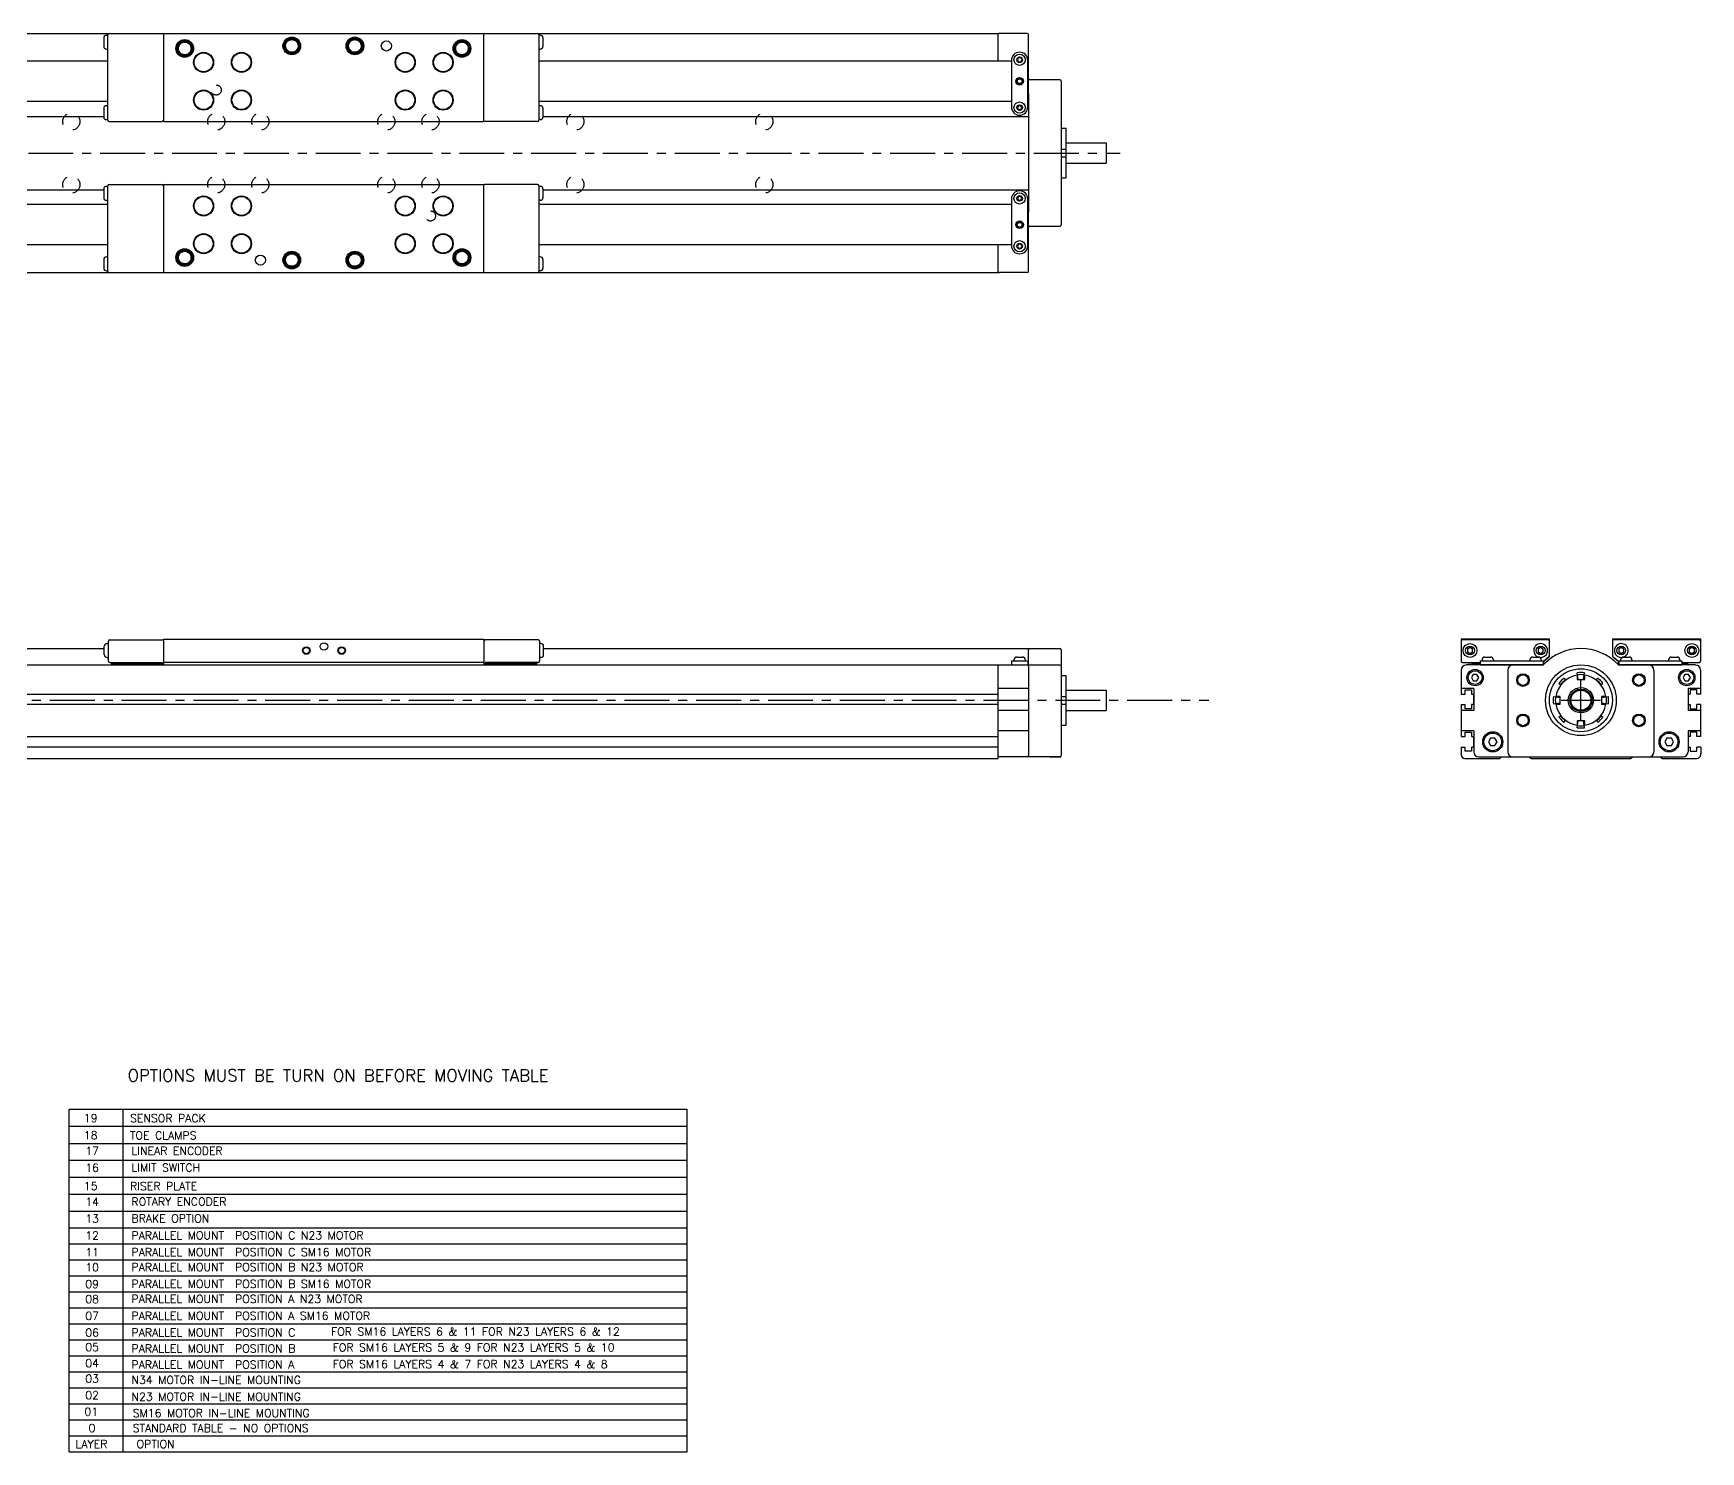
# Model space of a CAD drawing. Extents: x -2.5 to 43.4, y 2.1 to 24.3.
# Drawn here: x 17.36 to 43.4, y 2.09 to 24.26 of the extents above; entities that cross this region are included whole.
import ezdxf
from ezdxf.enums import TextEntityAlignment as Align

# ---------------------------------------------------------------- set-up
doc = ezdxf.new("R2010")
doc.units = 0
doc.header["$LTSCALE"] = 1.87
doc.header["$MEASUREMENT"] = 0
doc.linetypes.add('CENTER', pattern=[0.6, 0.375, -0.075, 0.075, -0.075])
doc.linetypes.add('HIDDEN', pattern=[0.2, 0.1, -0.1])
doc.layers.get('0').update_dxf_attribs({"linetype": 'CONTINUOUS'})
doc.styles.add('ROMANS', font='ROMANS')

msp = doc.modelspace()

# ---------------------------------------------------------------- linework, layer by layer
for p, q in [((11.344, 24.258), (32.427, 24.258)), ((18.496, 24.229), (18.519, 24.229)), ((18.519, 22.9), (18.519, 24.238)), ((19.386, 24.258), (19.386, 22.88)), ((24.386, 24.258), (24.386, 22.88)), ((25.252, 24.238), (25.252, 22.9)), ((25.275, 24.229), (25.252, 24.229)), ((32.427, 23.825), (32.427, 24.258)), ((32.88, 24.258), (32.447, 24.258)), ((32.899, 23.316), (32.899, 24.238)), ((18.454, 24.189), (18.454, 24.051)), ((18.496, 24.012), (18.519, 24.012)), ((19.602, 24.022), (19.622, 24.022)), ((21.275, 24.061), (21.295, 24.061)), ((22.26, 24.061), (22.279, 24.061)), ((23.933, 24.022), (23.952, 24.022)), ((25.275, 24.012), (25.252, 24.012)), ((25.317, 24.051), (25.317, 24.189)), ((32.762, 23.963), (32.761, 23.963)), ((18.519, 23.825), (11.137, 23.825)), ((32.634, 23.825), (25.252, 23.825)), ((32.634, 23.835), (32.634, 23.107)), ((32.745, 23.874), (32.727, 23.845)), ((32.727, 23.845), (32.745, 23.815)), ((32.779, 23.874), (32.745, 23.874)), ((32.745, 23.815), (32.779, 23.815)), ((32.796, 23.845), (32.779, 23.874)), ((32.779, 23.815), (32.796, 23.845)), ((32.89, 23.107), (32.89, 23.835)), ((32.89, 23.71), (32.899, 23.705)), ((33.391, 23.53), (32.919, 23.53)), ((33.411, 23.51), (33.411, 21.266)), ((18.519, 23.195), (11.137, 23.195)), ((32.634, 23.195), (25.252, 23.195)), ((32.899, 23.316), (32.89, 23.311)), ((32.899, 23.195), (32.89, 23.195)), ((32.899, 23.313), (32.899, 21.463)), ((10.872, 22.961), (18.454, 22.961)), ((18.454, 23.087), (18.454, 22.949)), ((18.496, 23.126), (18.519, 23.126)), ((25.275, 23.126), (25.252, 23.126)), ((25.317, 22.949), (25.317, 23.087)), ((25.317, 22.961), (32.899, 22.961)), ((32.745, 23.126), (32.727, 23.097)), ((32.727, 23.097), (32.745, 23.067)), ((32.779, 23.126), (32.745, 23.126)), ((32.745, 23.067), (32.779, 23.067)), ((32.761, 22.979), (32.762, 22.979)), ((32.796, 23.097), (32.779, 23.126)), ((32.779, 23.067), (32.796, 23.097)), ((18.496, 22.91), (18.519, 22.91)), ((18.539, 22.88), (19.366, 22.88)), ((19.386, 22.88), (24.386, 22.88)), ((25.232, 22.88), (24.405, 22.88)), ((25.275, 22.91), (25.252, 22.91)), ((33.411, 22.777), (33.49, 22.777)), ((33.49, 21.999), (33.49, 22.777)), ((33.411, 22.447), (33.49, 22.447)), ((33.49, 22.546), (34.116, 22.546)), ((34.116, 22.546), (34.116, 22.231)), ((33.411, 22.329), (33.49, 22.329)), ((33.49, 22.231), (34.116, 22.231)), ((18.539, 21.896), (19.366, 21.896)), ((19.386, 21.896), (19.386, 20.518)), ((19.386, 21.896), (24.386, 21.896)), ((24.386, 21.896), (24.386, 20.518)), ((25.232, 21.896), (24.405, 21.896)), ((33.411, 21.999), (33.49, 21.999)), ((10.872, 21.815), (18.454, 21.815)), ((18.454, 21.827), (18.454, 21.689)), ((18.496, 21.866), (18.519, 21.866)), ((18.496, 21.65), (18.519, 21.65)), ((18.519, 20.538), (18.519, 21.876)), ((25.252, 21.876), (25.252, 20.538)), ((25.275, 21.866), (25.252, 21.866)), ((25.275, 21.65), (25.252, 21.65)), ((25.317, 21.689), (25.317, 21.827)), ((25.317, 21.815), (32.899, 21.815)), ((32.634, 21.67), (32.634, 20.941)), ((32.745, 21.709), (32.727, 21.679)), ((32.727, 21.679), (32.745, 21.65)), ((32.779, 21.709), (32.745, 21.709)), ((32.745, 21.65), (32.779, 21.65)), ((32.762, 21.798), (32.761, 21.798)), ((32.796, 21.679), (32.779, 21.709)), ((32.779, 21.65), (32.796, 21.679)), ((32.89, 20.941), (32.89, 21.67)), ((18.519, 21.581), (11.137, 21.581)), ((32.634, 21.581), (25.252, 21.581)), ((32.899, 21.581), (32.89, 21.581)), ((32.89, 21.466), (32.899, 21.461)), ((32.899, 20.538), (32.899, 21.461)), ((32.919, 21.246), (33.391, 21.246)), ((18.519, 20.951), (11.137, 20.951)), ((32.634, 20.951), (25.252, 20.951)), ((32.427, 20.518), (32.427, 20.951)), ((32.745, 20.961), (32.727, 20.931)), ((32.727, 20.931), (32.745, 20.902)), ((32.779, 20.961), (32.745, 20.961)), ((32.745, 20.902), (32.779, 20.902)), ((32.796, 20.931), (32.779, 20.961)), ((32.779, 20.902), (32.796, 20.931)), ((32.899, 21.071), (32.89, 21.066)), ((18.454, 20.725), (18.454, 20.587)), ((18.496, 20.764), (18.519, 20.764)), ((19.602, 20.754), (19.622, 20.754)), ((21.275, 20.715), (21.295, 20.715)), ((22.26, 20.715), (22.279, 20.715)), ((23.933, 20.754), (23.952, 20.754)), ((25.275, 20.764), (25.252, 20.764)), ((25.317, 20.587), (25.317, 20.725)), ((32.761, 20.813), (32.762, 20.813)), ((11.344, 20.518), (32.427, 20.518)), ((18.496, 20.548), (18.519, 20.548)), ((25.275, 20.548), (25.252, 20.548)), ((32.88, 20.518), (32.447, 20.518)), ((10.813, 14.643), (18.464, 14.643)), ((18.464, 14.544), (18.464, 14.682)), ((18.506, 14.722), (18.529, 14.722)), ((18.529, 14.446), (18.529, 14.761)), ((18.549, 14.781), (19.376, 14.781)), ((19.395, 14.387), (19.395, 14.791)), ((19.395, 14.791), (24.395, 14.791)), ((24.395, 14.791), (24.395, 14.387)), ((25.242, 14.781), (24.415, 14.781)), ((25.262, 14.761), (25.262, 14.446)), ((25.285, 14.722), (25.262, 14.722)), ((25.326, 14.544), (25.326, 14.682)), ((25.326, 14.643), (32.899, 14.643)), ((32.899, 14.387), (32.899, 14.643)), ((32.919, 14.643), (33.391, 14.643)), ((33.411, 14.623), (33.411, 12.97)), ((39.66, 14.791), (39.66, 14.446)), ((41.038, 14.791), (39.66, 14.791)), ((41.019, 14.781), (39.68, 14.781)), ((39.798, 14.659), (39.759, 14.636)), ((39.759, 14.636), (39.759, 14.591)), ((39.759, 14.591), (39.798, 14.568)), ((39.838, 14.636), (39.798, 14.659)), ((39.798, 14.568), (39.838, 14.591)), ((39.838, 14.591), (39.838, 14.636)), ((40.901, 14.659), (40.861, 14.636)), ((40.861, 14.636), (40.861, 14.591)), ((40.861, 14.591), (40.901, 14.568)), ((40.94, 14.636), (40.901, 14.659)), ((40.901, 14.568), (40.94, 14.591)), ((40.94, 14.591), (40.94, 14.636)), ((41.038, 14.534), (41.038, 14.791)), ((42.023, 14.791), (42.023, 14.534)), ((43.401, 14.791), (42.023, 14.791)), ((43.381, 14.781), (42.042, 14.781)), ((42.16, 14.659), (42.121, 14.636)), ((42.121, 14.636), (42.121, 14.591)), ((42.121, 14.591), (42.16, 14.568)), ((42.2, 14.636), (42.16, 14.659)), ((42.16, 14.568), (42.2, 14.591)), ((42.2, 14.591), (42.2, 14.636)), ((43.263, 14.659), (43.223, 14.636)), ((43.223, 14.636), (43.223, 14.591)), ((43.223, 14.591), (43.263, 14.568)), ((43.302, 14.636), (43.263, 14.659)), ((43.263, 14.568), (43.302, 14.591)), ((43.302, 14.591), (43.302, 14.636)), ((43.401, 14.446), (43.401, 14.791)), ((10.813, 14.387), (33.391, 14.387)), ((10.872, 14.392), (18.897, 14.392)), ((18.506, 14.505), (18.529, 14.505)), ((18.549, 14.426), (19.376, 14.426)), ((18.573, 14.426), (18.573, 14.412)), ((18.573, 14.412), (19.383, 14.412)), ((19.007, 14.412), (19.004, 14.411)), ((19.022, 14.412), (19.006, 14.406)), ((24.395, 14.426), (19.395, 14.426)), ((24.408, 14.412), (25.218, 14.412)), ((25.242, 14.426), (24.415, 14.426)), ((24.778, 14.406), (24.762, 14.412)), ((24.78, 14.411), (24.777, 14.412)), ((24.887, 14.392), (32.899, 14.392)), ((25.218, 14.426), (25.218, 14.412)), ((25.285, 14.505), (25.262, 14.505)), ((32.427, 12.928), (32.427, 14.387)), ((32.634, 14.451), (32.89, 14.451)), ((32.634, 14.451), (32.634, 14.392)), ((32.663, 14.387), (32.663, 14.392)), ((32.673, 14.467), (32.673, 14.451)), ((32.712, 14.392), (32.712, 14.387)), ((32.716, 14.51), (32.807, 14.51)), ((32.811, 14.392), (32.811, 14.387)), ((32.85, 14.467), (32.85, 14.451)), ((32.89, 14.451), (32.89, 14.392)), ((32.899, 14.367), (32.899, 12.97)), ((39.68, 14.426), (39.956, 14.426)), ((40.924, 14.387), (39.739, 14.387)), ((39.764, 14.423), (39.774, 14.422)), ((39.857, 14.419), (39.857, 14.417)), ((39.872, 14.412), (39.872, 14.418)), ((39.872, 14.412), (39.956, 14.412)), ((39.875, 14.426), (39.875, 14.412)), ((39.956, 14.451), (39.956, 14.392)), ((39.956, 14.451), (40.94, 14.451)), ((39.956, 14.392), (40.938, 14.392)), ((39.985, 14.467), (39.985, 14.451)), ((40.025, 14.392), (40.025, 14.387)), ((40.029, 14.51), (40.119, 14.51)), ((40.123, 14.392), (40.123, 14.387)), ((40.162, 14.467), (40.162, 14.451)), ((40.214, 14.387), (40.214, 14.392)), ((40.603, 14.387), (40.603, 14.392)), ((40.723, 14.387), (40.723, 14.392)), ((40.733, 14.467), (40.733, 14.451)), ((40.773, 14.392), (40.773, 14.387)), ((40.777, 14.51), (40.867, 14.51)), ((40.871, 14.392), (40.871, 14.387)), ((40.91, 14.467), (40.91, 14.451)), ((40.94, 14.442), (41.031, 14.519)), ((40.94, 14.451), (40.94, 14.393)), ((40.945, 14.412), (40.94, 14.412)), ((41.024, 14.503), (40.945, 14.437)), ((40.945, 14.446), (40.945, 14.412)), ((42.03, 14.519), (42.121, 14.442)), ((42.117, 14.436), (42.037, 14.503)), ((42.116, 14.412), (42.116, 14.436)), ((42.116, 14.412), (42.121, 14.412)), ((42.119, 14.444), (42.119, 14.412)), ((42.121, 14.451), (42.121, 14.393)), ((42.121, 14.451), (43.105, 14.451)), ((42.123, 14.392), (43.105, 14.392)), ((43.322, 14.387), (42.137, 14.387)), ((42.151, 14.467), (42.151, 14.451)), ((42.19, 14.392), (42.19, 14.387)), ((42.194, 14.51), (42.284, 14.51)), ((42.288, 14.392), (42.288, 14.387)), ((42.328, 14.467), (42.328, 14.451)), ((42.338, 14.387), (42.338, 14.392)), ((42.458, 14.387), (42.458, 14.392)), ((42.847, 14.387), (42.847, 14.392)), ((42.899, 14.467), (42.899, 14.451)), ((42.938, 14.392), (42.938, 14.387)), ((42.942, 14.51), (43.032, 14.51)), ((43.036, 14.392), (43.036, 14.387)), ((43.076, 14.467), (43.076, 14.451)), ((43.105, 14.451), (43.105, 14.392)), ((43.105, 14.426), (43.381, 14.426)), ((43.105, 14.412), (43.189, 14.412)), ((43.189, 14.426), (43.189, 14.412)), ((43.189, 14.417), (43.204, 14.417)), ((43.204, 14.426), (43.204, 14.417)), ((33.411, 14.225), (33.49, 14.225)), ((33.49, 13.447), (33.49, 14.225)), ((39.66, 14.308), (39.66, 13.933)), ((39.849, 14.239), (39.82, 14.19)), ((39.82, 14.19), (39.849, 14.141)), ((39.905, 14.239), (39.849, 14.239)), ((39.849, 14.141), (39.905, 14.141)), ((39.934, 14.19), (39.905, 14.239)), ((39.905, 14.141), (39.934, 14.19)), ((40.389, 14.308), (40.389, 13.029)), ((41.187, 14.099), (41.218, 14.075)), ((41.267, 14.179), (41.291, 14.148)), ((41.471, 14.225), (41.471, 14.159)), ((41.471, 14.159), (41.59, 14.159)), ((41.488, 14.159), (41.474, 14.265)), ((41.573, 14.159), (41.587, 14.265)), ((41.59, 14.159), (41.59, 14.225)), ((41.77, 14.148), (41.794, 14.179)), ((41.843, 14.075), (41.874, 14.099)), ((42.672, 13.029), (42.672, 14.308)), ((43.156, 14.239), (43.127, 14.19)), ((43.127, 14.19), (43.156, 14.141)), ((43.212, 14.239), (43.156, 14.239)), ((43.156, 14.141), (43.212, 14.141)), ((43.241, 14.19), (43.212, 14.239)), ((43.212, 14.141), (43.241, 14.19)), ((43.401, 13.933), (43.401, 14.308)), ((11.344, 13.932), (32.427, 13.932)), ((32.899, 14.021), (32.427, 14.021)), ((33.411, 13.895), (33.49, 13.895)), ((33.49, 13.993), (34.116, 13.993)), ((34.116, 13.993), (34.116, 13.678)), ((39.857, 14.021), (39.66, 14.021)), ((39.857, 14.021), (39.857, 13.678)), ((41.101, 13.892), (41.208, 13.878)), ((41.208, 13.895), (41.141, 13.895)), ((41.208, 13.777), (41.208, 13.895)), ((41.47, 14.023), (41.47, 14.003)), ((41.47, 14.003), (41.59, 14.003)), ((41.59, 14.023), (41.59, 14.003)), ((41.92, 13.895), (41.853, 13.895)), ((41.853, 13.895), (41.853, 13.777)), ((41.853, 13.878), (41.96, 13.892)), ((43.204, 14.021), (43.204, 13.678)), ((43.401, 14.021), (43.204, 14.021)), ((32.427, 13.767), (11.344, 13.767)), ((32.899, 13.678), (32.427, 13.678)), ((33.411, 13.777), (33.49, 13.777)), ((33.49, 13.678), (34.116, 13.678)), ((39.66, 13.768), (39.66, 13.27)), ((39.857, 13.678), (39.66, 13.678)), ((41.101, 13.779), (41.208, 13.793)), ((41.141, 13.777), (41.208, 13.777)), ((41.187, 13.572), (41.218, 13.596)), ((41.843, 13.596), (41.874, 13.572)), ((41.853, 13.793), (41.96, 13.779)), ((41.853, 13.777), (41.92, 13.777)), ((43.401, 13.678), (43.204, 13.678)), ((43.401, 13.27), (43.401, 13.768)), ((32.899, 13.359), (32.427, 13.359)), ((33.411, 13.447), (33.49, 13.447)), ((39.857, 13.359), (39.66, 13.359)), ((39.857, 13.359), (39.857, 13.029)), ((41.267, 13.492), (41.291, 13.524)), ((41.59, 13.513), (41.471, 13.513)), ((41.471, 13.513), (41.471, 13.447)), ((41.474, 13.406), (41.488, 13.513)), ((41.587, 13.406), (41.573, 13.513)), ((41.59, 13.447), (41.59, 13.513)), ((41.77, 13.524), (41.794, 13.492)), ((43.204, 13.359), (43.204, 13.029)), ((43.401, 13.359), (43.204, 13.359)), ((11.344, 13.271), (32.427, 13.271)), ((32.427, 13.105), (11.344, 13.105)), ((39.66, 13.105), (39.66, 13.002)), ((40.118, 13.245), (40.084, 13.186)), ((40.084, 13.186), (40.118, 13.127)), ((40.187, 13.245), (40.118, 13.245)), ((40.118, 13.127), (40.187, 13.127)), ((40.221, 13.186), (40.187, 13.245)), ((40.187, 13.127), (40.221, 13.186)), ((42.874, 13.245), (42.84, 13.186)), ((42.84, 13.186), (42.874, 13.127)), ((42.943, 13.245), (42.874, 13.245)), ((42.874, 13.127), (42.943, 13.127)), ((42.977, 13.186), (42.943, 13.245)), ((42.943, 13.127), (42.977, 13.186)), ((43.401, 13.105), (43.401, 13.002)), ((11.344, 12.928), (32.427, 12.928)), ((33.391, 12.95), (32.447, 12.95)), ((33.234, 12.95), (33.411, 12.95)), ((39.66, 12.987), (39.66, 13.002)), ((39.719, 12.928), (40.262, 12.928)), ((39.936, 12.95), (43.125, 12.95)), ((40.292, 12.95), (40.276, 12.934)), ((40.737, 12.934), (40.721, 12.95)), ((40.751, 12.928), (42.31, 12.928)), ((42.34, 12.95), (42.324, 12.934)), ((42.785, 12.934), (42.769, 12.95)), ((42.798, 12.928), (43.342, 12.928)), ((43.401, 12.987), (43.401, 13.002)), ((17.917, 2.093), (17.917, 7.446)), ((17.917, 7.446), (27.57, 7.446)), ((18.758, 2.093), (18.758, 7.446)), ((27.57, 2.093), (27.57, 7.446)), ((17.917, 7.178), (27.57, 7.178)), ((17.917, 6.91), (27.57, 6.91)), ((17.917, 6.647), (27.57, 6.647)), ((17.917, 6.384), (27.57, 6.384)), ((17.917, 6.116), (27.57, 6.116)), ((17.917, 5.853), (27.57, 5.853)), ((17.917, 5.589), (27.57, 5.589)), ((17.917, 5.339), (27.57, 5.339)), ((17.917, 5.089), (27.57, 5.089)), ((17.917, 4.843), (27.57, 4.843)), ((17.917, 4.593), (27.57, 4.593)), ((17.917, 4.343), (27.57, 4.343)), ((17.917, 4.093), (27.57, 4.093)), ((17.917, 3.843), (27.57, 3.843)), ((17.917, 3.593), (27.57, 3.593)), ((17.917, 3.343), (27.57, 3.343)), ((17.917, 3.093), (27.57, 3.093)), ((17.917, 2.843), (27.57, 2.843)), ((17.917, 2.593), (27.57, 2.593)), ((17.917, 2.343), (27.57, 2.343)), ((17.917, 2.093), (27.57, 2.093))]:
    msp.add_line(p, q)
at = {"color": 2, "linetype": 'CENTER'}
for p, q in [((10.546, 22.388), (34.332, 22.388)), ((41.53, 13.53), (41.53, 14.142)), ((9.759, 13.836), (35.72, 13.836)), ((41.224, 13.836), (41.836, 13.836))]:
    msp.add_line(p, q, dxfattribs=at)
at = {"color": 7, "linetype": 'CONTINUOUS'}
for p, q in [((39.66, 13.933), (39.72, 13.933)), ((39.72, 13.998), (39.822, 13.998)), ((39.72, 13.933), (39.72, 13.998)), ((39.822, 13.998), (39.822, 13.933)), ((39.822, 13.933), (39.853, 13.933)), ((39.853, 13.933), (39.853, 13.768)), ((43.239, 13.933), (43.208, 13.933)), ((43.208, 13.933), (43.208, 13.768)), ((43.239, 13.998), (43.239, 13.933)), ((43.341, 13.998), (43.239, 13.998)), ((43.341, 13.933), (43.341, 13.998)), ((43.401, 13.933), (43.341, 13.933)), ((39.66, 13.768), (39.72, 13.768)), ((39.72, 13.703), (39.72, 13.768)), ((39.822, 13.703), (39.72, 13.703)), ((39.822, 13.768), (39.822, 13.703)), ((39.853, 13.768), (39.822, 13.768)), ((43.208, 13.768), (43.239, 13.768)), ((43.239, 13.768), (43.239, 13.703)), ((43.239, 13.703), (43.341, 13.703)), ((43.401, 13.768), (43.341, 13.768)), ((43.341, 13.703), (43.341, 13.768)), ((39.72, 13.335), (39.822, 13.335)), ((39.72, 13.27), (39.72, 13.335)), ((39.822, 13.335), (39.822, 13.27)), ((43.239, 13.335), (43.239, 13.27)), ((43.341, 13.335), (43.239, 13.335)), ((43.341, 13.27), (43.341, 13.335)), ((39.66, 13.27), (39.72, 13.27)), ((39.66, 13.105), (39.72, 13.105)), ((39.72, 13.04), (39.72, 13.105)), ((39.822, 13.04), (39.72, 13.04)), ((39.822, 13.27), (39.853, 13.27)), ((39.853, 13.105), (39.822, 13.105)), ((39.822, 13.105), (39.822, 13.04)), ((39.853, 13.27), (39.853, 13.105)), ((43.208, 13.27), (43.208, 13.105)), ((43.239, 13.27), (43.208, 13.27)), ((43.208, 13.105), (43.239, 13.105)), ((43.239, 13.105), (43.239, 13.04)), ((43.239, 13.04), (43.341, 13.04)), ((43.401, 13.27), (43.341, 13.27)), ((43.401, 13.105), (43.341, 13.105)), ((43.341, 13.04), (43.341, 13.105))]:
    msp.add_line(p, q, dxfattribs=at)
for points in [[(19.602, 24.022), (19.603, 24.039), (19.607, 24.055), (19.613, 24.071), (19.621, 24.086), (19.631, 24.1), (19.643, 24.112), (19.657, 24.122), (19.672, 24.13), (19.688, 24.136), (19.705, 24.139), (19.722, 24.14), (19.739, 24.139), (19.755, 24.135), (19.771, 24.129), (19.786, 24.12), (19.799, 24.11), (19.811, 24.098), (19.821, 24.084), (19.829, 24.069), (19.834, 24.053), (19.837, 24.036), (19.838, 24.019)], [(19.838, 24.019), (19.837, 24.002), (19.833, 23.986), (19.826, 23.97), (19.818, 23.955), (19.807, 23.942), (19.795, 23.93), (19.781, 23.921), (19.766, 23.913), (19.75, 23.908), (19.733, 23.905), (19.716, 23.904), (19.699, 23.906), (19.683, 23.91), (19.667, 23.917), (19.652, 23.925), (19.639, 23.936), (19.628, 23.948), (19.618, 23.963), (19.611, 23.978), (19.605, 23.994), (19.603, 24.011), (19.602, 24.022)], [(19.612, 24.022), (19.613, 24.038), (19.617, 24.053), (19.622, 24.068), (19.63, 24.082), (19.64, 24.095), (19.651, 24.106), (19.665, 24.115), (19.679, 24.122), (19.694, 24.127), (19.71, 24.13), (19.725, 24.13), (19.741, 24.128), (19.757, 24.124), (19.771, 24.117), (19.785, 24.109), (19.797, 24.099), (19.807, 24.086), (19.816, 24.073), (19.822, 24.058), (19.826, 24.043), (19.828, 24.027), (19.828, 24.011)], [(19.828, 24.011), (19.825, 23.996), (19.82, 23.981), (19.813, 23.966), (19.804, 23.953), (19.793, 23.942), (19.78, 23.932), (19.766, 23.924), (19.752, 23.918), (19.736, 23.915), (19.72, 23.914), (19.704, 23.915), (19.689, 23.918), (19.674, 23.924), (19.66, 23.932), (19.647, 23.942), (19.636, 23.953), (19.627, 23.966), (19.62, 23.981), (19.615, 23.996), (19.612, 24.011), (19.612, 24.022)], [(19.622, 24.022), (19.623, 24.037), (19.626, 24.051), (19.632, 24.065), (19.639, 24.078), (19.648, 24.089), (19.659, 24.099), (19.672, 24.108), (19.685, 24.114), (19.699, 24.118), (19.714, 24.12), (19.729, 24.12), (19.743, 24.118), (19.758, 24.113), (19.771, 24.106), (19.783, 24.098), (19.794, 24.088), (19.803, 24.076), (19.81, 24.063), (19.815, 24.049), (19.818, 24.034), (19.819, 24.019)], [(19.819, 24.019), (19.817, 24.005), (19.813, 23.99), (19.808, 23.977), (19.8, 23.964), (19.79, 23.953), (19.779, 23.943), (19.767, 23.935), (19.753, 23.929), (19.739, 23.925), (19.724, 23.924), (19.709, 23.924), (19.694, 23.927), (19.681, 23.932), (19.667, 23.939), (19.656, 23.948), (19.645, 23.958), (19.636, 23.97), (19.63, 23.983), (19.625, 23.997), (19.622, 24.012), (19.622, 24.022)], [(21.275, 24.061), (21.277, 24.078), (21.28, 24.095), (21.286, 24.111), (21.294, 24.126), (21.305, 24.139), (21.317, 24.151), (21.33, 24.161), (21.345, 24.169), (21.361, 24.175), (21.378, 24.178), (21.395, 24.179), (21.412, 24.178), (21.428, 24.174), (21.444, 24.168), (21.459, 24.16), (21.472, 24.149), (21.484, 24.137), (21.494, 24.123), (21.502, 24.108), (21.507, 24.092), (21.511, 24.075), (21.511, 24.059)], [(21.511, 24.059), (21.51, 24.042), (21.506, 24.025), (21.499, 24.009), (21.491, 23.995), (21.48, 23.981), (21.468, 23.97), (21.454, 23.96), (21.439, 23.952), (21.423, 23.947), (21.406, 23.944), (21.389, 23.943), (21.372, 23.945), (21.356, 23.949), (21.34, 23.956), (21.326, 23.965), (21.312, 23.975), (21.301, 23.988), (21.291, 24.002), (21.284, 24.017), (21.279, 24.033), (21.276, 24.05), (21.276, 24.061)], [(21.285, 24.061), (21.286, 24.077), (21.29, 24.093), (21.296, 24.108), (21.303, 24.121), (21.313, 24.134), (21.325, 24.145), (21.338, 24.154), (21.352, 24.161), (21.367, 24.166), (21.383, 24.169), (21.399, 24.169), (21.415, 24.168), (21.43, 24.163), (21.444, 24.157), (21.458, 24.148), (21.47, 24.138), (21.48, 24.126), (21.489, 24.112), (21.495, 24.098), (21.5, 24.082), (21.502, 24.067), (21.501, 24.051)], [(21.501, 24.051), (21.498, 24.035), (21.493, 24.02), (21.486, 24.006), (21.477, 23.993), (21.466, 23.981), (21.454, 23.971), (21.44, 23.963), (21.425, 23.958), (21.409, 23.954), (21.393, 23.953), (21.378, 23.954), (21.362, 23.958), (21.347, 23.963), (21.333, 23.971), (21.321, 23.981), (21.31, 23.993), (21.301, 24.006), (21.293, 24.02), (21.288, 24.035), (21.286, 24.051), (21.285, 24.061)], [(21.295, 24.061), (21.296, 24.076), (21.299, 24.091), (21.305, 24.104), (21.312, 24.117), (21.322, 24.129), (21.333, 24.139), (21.345, 24.147), (21.358, 24.153), (21.373, 24.158), (21.387, 24.16), (21.402, 24.159), (21.417, 24.157), (21.431, 24.152), (21.444, 24.146), (21.456, 24.137), (21.467, 24.127), (21.476, 24.115), (21.483, 24.102), (21.488, 24.088), (21.491, 24.074), (21.492, 24.059)], [(21.492, 24.059), (21.49, 24.044), (21.487, 24.03), (21.481, 24.016), (21.473, 24.003), (21.463, 23.992), (21.452, 23.982), (21.44, 23.974), (21.426, 23.969), (21.412, 23.965), (21.397, 23.963), (21.382, 23.964), (21.368, 23.966), (21.354, 23.971), (21.341, 23.978), (21.329, 23.987), (21.318, 23.998), (21.31, 24.01), (21.303, 24.023), (21.298, 24.037), (21.295, 24.051), (21.295, 24.061)], [(22.26, 24.061), (22.261, 24.078), (22.264, 24.095), (22.27, 24.111), (22.279, 24.126), (22.289, 24.139), (22.301, 24.151), (22.315, 24.161), (22.33, 24.169), (22.345, 24.175), (22.362, 24.178), (22.379, 24.179), (22.396, 24.178), (22.413, 24.174), (22.428, 24.168), (22.443, 24.16), (22.457, 24.149), (22.468, 24.137), (22.478, 24.123), (22.486, 24.108), (22.492, 24.092), (22.495, 24.075), (22.496, 24.059)], [(22.496, 24.059), (22.494, 24.042), (22.49, 24.025), (22.484, 24.009), (22.475, 23.995), (22.465, 23.981), (22.452, 23.97), (22.438, 23.96), (22.423, 23.952), (22.407, 23.947), (22.39, 23.944), (22.373, 23.943), (22.357, 23.945), (22.34, 23.949), (22.324, 23.956), (22.31, 23.965), (22.297, 23.975), (22.285, 23.988), (22.276, 24.002), (22.268, 24.017), (22.263, 24.033), (22.26, 24.05), (22.26, 24.061)], [(22.269, 24.061), (22.271, 24.077), (22.274, 24.093), (22.28, 24.108), (22.288, 24.121), (22.297, 24.134), (22.309, 24.145), (22.322, 24.154), (22.336, 24.161), (22.351, 24.166), (22.367, 24.169), (22.383, 24.169), (22.399, 24.168), (22.414, 24.163), (22.429, 24.157), (22.442, 24.148), (22.454, 24.138), (22.465, 24.126), (22.473, 24.112), (22.48, 24.098), (22.484, 24.082), (22.486, 24.067), (22.485, 24.051)], [(22.485, 24.051), (22.483, 24.035), (22.478, 24.02), (22.471, 24.006), (22.461, 23.993), (22.45, 23.981), (22.438, 23.971), (22.424, 23.963), (22.409, 23.958), (22.394, 23.954), (22.378, 23.953), (22.362, 23.954), (22.346, 23.958), (22.331, 23.963), (22.318, 23.971), (22.305, 23.981), (22.294, 23.993), (22.285, 24.006), (22.278, 24.02), (22.273, 24.035), (22.27, 24.051), (22.27, 24.061)], [(22.279, 24.061), (22.28, 24.076), (22.284, 24.091), (22.289, 24.104), (22.297, 24.117), (22.306, 24.129), (22.317, 24.139), (22.329, 24.147), (22.343, 24.153), (22.357, 24.158), (22.371, 24.16), (22.386, 24.159), (22.401, 24.157), (22.415, 24.152), (22.428, 24.146), (22.44, 24.137), (22.451, 24.127), (22.46, 24.115), (22.467, 24.102), (22.472, 24.088), (22.475, 24.074), (22.476, 24.059)], [(22.476, 24.059), (22.475, 24.044), (22.471, 24.03), (22.465, 24.016), (22.457, 24.003), (22.448, 23.992), (22.437, 23.982), (22.424, 23.974), (22.41, 23.969), (22.396, 23.965), (22.381, 23.963), (22.367, 23.964), (22.352, 23.966), (22.338, 23.971), (22.325, 23.978), (22.313, 23.987), (22.303, 23.998), (22.294, 24.01), (22.287, 24.023), (22.282, 24.037), (22.28, 24.051), (22.279, 24.061)], [(23.933, 24.022), (23.934, 24.039), (23.938, 24.055), (23.944, 24.071), (23.952, 24.086), (23.962, 24.1), (23.974, 24.112), (23.988, 24.122), (24.003, 24.13), (24.019, 24.136), (24.035, 24.139), (24.052, 24.14), (24.069, 24.139), (24.086, 24.135), (24.102, 24.129), (24.116, 24.12), (24.13, 24.11), (24.142, 24.098), (24.151, 24.084), (24.159, 24.069), (24.165, 24.053), (24.168, 24.036), (24.169, 24.019)], [(24.169, 24.019), (24.167, 24.002), (24.163, 23.986), (24.157, 23.97), (24.148, 23.955), (24.138, 23.942), (24.125, 23.93), (24.112, 23.921), (24.096, 23.913), (24.08, 23.908), (24.064, 23.905), (24.047, 23.904), (24.03, 23.906), (24.013, 23.91), (23.998, 23.917), (23.983, 23.925), (23.97, 23.936), (23.958, 23.948), (23.949, 23.963), (23.941, 23.978), (23.936, 23.994), (23.933, 24.011), (23.933, 24.022)], [(23.943, 24.022), (23.944, 24.038), (23.947, 24.053), (23.953, 24.068), (23.961, 24.082), (23.971, 24.095), (23.982, 24.106), (23.995, 24.115), (24.009, 24.122), (24.025, 24.127), (24.04, 24.13), (24.056, 24.13), (24.072, 24.128), (24.087, 24.124), (24.102, 24.117), (24.115, 24.109), (24.127, 24.099), (24.138, 24.086), (24.146, 24.073), (24.153, 24.058), (24.157, 24.043), (24.159, 24.027), (24.159, 24.011)], [(24.159, 24.011), (24.156, 23.996), (24.151, 23.981), (24.144, 23.966), (24.135, 23.953), (24.124, 23.942), (24.111, 23.932), (24.097, 23.924), (24.082, 23.918), (24.067, 23.915), (24.051, 23.914), (24.035, 23.915), (24.019, 23.918), (24.005, 23.924), (23.991, 23.932), (23.978, 23.942), (23.967, 23.953), (23.958, 23.966), (23.951, 23.981), (23.946, 23.996), (23.943, 24.011), (23.943, 24.022)], [(23.952, 24.022), (23.954, 24.037), (23.957, 24.051), (23.962, 24.065), (23.97, 24.078), (23.979, 24.089), (23.99, 24.099), (24.002, 24.108), (24.016, 24.114), (24.03, 24.118), (24.045, 24.12), (24.06, 24.12), (24.074, 24.118), (24.088, 24.113), (24.102, 24.106), (24.114, 24.098), (24.124, 24.088), (24.133, 24.076), (24.14, 24.063), (24.146, 24.049), (24.149, 24.034), (24.149, 24.019)], [(24.149, 24.019), (24.148, 24.005), (24.144, 23.99), (24.138, 23.977), (24.131, 23.964), (24.121, 23.953), (24.11, 23.943), (24.097, 23.935), (24.084, 23.929), (24.069, 23.925), (24.055, 23.924), (24.04, 23.924), (24.025, 23.927), (24.011, 23.932), (23.998, 23.939), (23.986, 23.948), (23.976, 23.958), (23.967, 23.97), (23.96, 23.983), (23.956, 23.997), (23.953, 24.012), (23.953, 24.022)], [(19.602, 20.754), (19.603, 20.771), (19.607, 20.788), (19.613, 20.804), (19.621, 20.819), (19.631, 20.832), (19.643, 20.844), (19.657, 20.854), (19.672, 20.862), (19.688, 20.868), (19.705, 20.871), (19.722, 20.872), (19.739, 20.871), (19.755, 20.867), (19.771, 20.861), (19.786, 20.853), (19.799, 20.842), (19.811, 20.83), (19.821, 20.816), (19.829, 20.801), (19.834, 20.785), (19.837, 20.768), (19.838, 20.751)], [(19.612, 20.754), (19.613, 20.77), (19.617, 20.786), (19.622, 20.801), (19.63, 20.814), (19.64, 20.827), (19.651, 20.838), (19.665, 20.847), (19.679, 20.854), (19.694, 20.859), (19.71, 20.862), (19.725, 20.862), (19.741, 20.86), (19.757, 20.856), (19.771, 20.85), (19.785, 20.841), (19.797, 20.831), (19.807, 20.819), (19.816, 20.805), (19.822, 20.791), (19.826, 20.775), (19.828, 20.76), (19.828, 20.744)], [(19.622, 20.754), (19.623, 20.769), (19.626, 20.783), (19.632, 20.797), (19.639, 20.81), (19.648, 20.822), (19.659, 20.832), (19.672, 20.84), (19.685, 20.846), (19.699, 20.85), (19.714, 20.852), (19.729, 20.852), (19.743, 20.85), (19.758, 20.845), (19.771, 20.839), (19.783, 20.83), (19.794, 20.82), (19.803, 20.808), (19.81, 20.795), (19.815, 20.781), (19.818, 20.767), (19.819, 20.752)], [(23.933, 20.754), (23.934, 20.771), (23.938, 20.788), (23.944, 20.804), (23.952, 20.819), (23.962, 20.832), (23.974, 20.844), (23.988, 20.854), (24.003, 20.862), (24.019, 20.868), (24.035, 20.871), (24.052, 20.872), (24.069, 20.871), (24.086, 20.867), (24.102, 20.861), (24.116, 20.853), (24.13, 20.842), (24.142, 20.83), (24.151, 20.816), (24.159, 20.801), (24.165, 20.785), (24.168, 20.768), (24.169, 20.751)], [(23.943, 20.754), (23.944, 20.77), (23.947, 20.786), (23.953, 20.801), (23.961, 20.814), (23.971, 20.827), (23.982, 20.838), (23.995, 20.847), (24.009, 20.854), (24.025, 20.859), (24.04, 20.862), (24.056, 20.862), (24.072, 20.86), (24.087, 20.856), (24.102, 20.85), (24.115, 20.841), (24.127, 20.831), (24.138, 20.819), (24.146, 20.805), (24.153, 20.791), (24.157, 20.775), (24.159, 20.76), (24.159, 20.744)], [(23.952, 20.754), (23.954, 20.769), (23.957, 20.783), (23.962, 20.797), (23.97, 20.81), (23.979, 20.822), (23.99, 20.832), (24.002, 20.84), (24.016, 20.846), (24.03, 20.85), (24.045, 20.852), (24.06, 20.852), (24.074, 20.85), (24.088, 20.845), (24.102, 20.839), (24.114, 20.83), (24.124, 20.82), (24.133, 20.808), (24.14, 20.795), (24.146, 20.781), (24.149, 20.767), (24.149, 20.752)], [(19.838, 20.751), (19.837, 20.735), (19.833, 20.718), (19.826, 20.702), (19.818, 20.688), (19.807, 20.674), (19.795, 20.663), (19.781, 20.653), (19.766, 20.645), (19.75, 20.64), (19.733, 20.637), (19.716, 20.636), (19.699, 20.638), (19.683, 20.642), (19.667, 20.649), (19.652, 20.658), (19.639, 20.668), (19.628, 20.681), (19.618, 20.695), (19.611, 20.71), (19.605, 20.726), (19.603, 20.743), (19.602, 20.754)], [(19.828, 20.744), (19.825, 20.728), (19.82, 20.713), (19.813, 20.699), (19.804, 20.686), (19.793, 20.674), (19.78, 20.664), (19.766, 20.656), (19.752, 20.651), (19.736, 20.647), (19.72, 20.646), (19.704, 20.647), (19.689, 20.651), (19.674, 20.656), (19.66, 20.664), (19.647, 20.674), (19.636, 20.686), (19.627, 20.699), (19.62, 20.713), (19.615, 20.728), (19.612, 20.744), (19.612, 20.754)], [(19.819, 20.752), (19.817, 20.737), (19.813, 20.723), (19.808, 20.709), (19.8, 20.696), (19.79, 20.685), (19.779, 20.675), (19.767, 20.667), (19.753, 20.661), (19.739, 20.658), (19.724, 20.656), (19.709, 20.656), (19.694, 20.659), (19.681, 20.664), (19.667, 20.671), (19.656, 20.68), (19.645, 20.691), (19.636, 20.703), (19.63, 20.716), (19.625, 20.73), (19.622, 20.744), (19.622, 20.754)], [(21.275, 20.715), (21.277, 20.732), (21.28, 20.748), (21.286, 20.764), (21.294, 20.779), (21.305, 20.793), (21.317, 20.805), (21.33, 20.815), (21.345, 20.823), (21.361, 20.829), (21.378, 20.832), (21.395, 20.833), (21.412, 20.832), (21.428, 20.828), (21.444, 20.822), (21.459, 20.813), (21.472, 20.803), (21.484, 20.791), (21.494, 20.777), (21.502, 20.762), (21.507, 20.746), (21.511, 20.729), (21.511, 20.712)], [(21.511, 20.712), (21.51, 20.695), (21.506, 20.679), (21.499, 20.663), (21.491, 20.648), (21.48, 20.635), (21.468, 20.623), (21.454, 20.614), (21.439, 20.606), (21.423, 20.6), (21.406, 20.597), (21.389, 20.597), (21.372, 20.599), (21.356, 20.603), (21.34, 20.609), (21.326, 20.618), (21.312, 20.629), (21.301, 20.641), (21.291, 20.655), (21.284, 20.671), (21.279, 20.687), (21.276, 20.704), (21.276, 20.715)], [(21.285, 20.715), (21.286, 20.731), (21.29, 20.746), (21.296, 20.761), (21.303, 20.775), (21.313, 20.788), (21.325, 20.799), (21.338, 20.808), (21.352, 20.815), (21.367, 20.82), (21.383, 20.823), (21.399, 20.823), (21.415, 20.821), (21.43, 20.817), (21.444, 20.81), (21.458, 20.802), (21.47, 20.791), (21.48, 20.779), (21.489, 20.766), (21.495, 20.751), (21.5, 20.736), (21.502, 20.72), (21.501, 20.704)], [(21.501, 20.704), (21.498, 20.689), (21.493, 20.673), (21.486, 20.659), (21.477, 20.646), (21.466, 20.635), (21.454, 20.625), (21.44, 20.617), (21.425, 20.611), (21.409, 20.608), (21.393, 20.607), (21.378, 20.608), (21.362, 20.611), (21.347, 20.617), (21.333, 20.625), (21.321, 20.635), (21.31, 20.646), (21.301, 20.659), (21.293, 20.673), (21.288, 20.689), (21.286, 20.704), (21.285, 20.715)], [(21.295, 20.715), (21.296, 20.73), (21.299, 20.744), (21.305, 20.758), (21.312, 20.771), (21.322, 20.782), (21.333, 20.792), (21.345, 20.801), (21.358, 20.807), (21.373, 20.811), (21.387, 20.813), (21.402, 20.813), (21.417, 20.811), (21.431, 20.806), (21.444, 20.799), (21.456, 20.791), (21.467, 20.78), (21.476, 20.769), (21.483, 20.756), (21.488, 20.742), (21.491, 20.727), (21.492, 20.712)], [(21.492, 20.712), (21.49, 20.698), (21.487, 20.683), (21.481, 20.67), (21.473, 20.657), (21.463, 20.646), (21.452, 20.636), (21.44, 20.628), (21.426, 20.622), (21.412, 20.618), (21.397, 20.617), (21.382, 20.617), (21.368, 20.62), (21.354, 20.625), (21.341, 20.632), (21.329, 20.641), (21.318, 20.651), (21.31, 20.663), (21.303, 20.676), (21.298, 20.69), (21.295, 20.705), (21.295, 20.715)], [(22.26, 20.715), (22.261, 20.732), (22.264, 20.748), (22.27, 20.764), (22.279, 20.779), (22.289, 20.793), (22.301, 20.805), (22.315, 20.815), (22.33, 20.823), (22.345, 20.829), (22.362, 20.832), (22.379, 20.833), (22.396, 20.832), (22.413, 20.828), (22.428, 20.822), (22.443, 20.813), (22.457, 20.803), (22.468, 20.791), (22.478, 20.777), (22.486, 20.762), (22.492, 20.746), (22.495, 20.729), (22.496, 20.712)], [(22.496, 20.712), (22.494, 20.695), (22.49, 20.679), (22.484, 20.663), (22.475, 20.648), (22.465, 20.635), (22.452, 20.623), (22.438, 20.614), (22.423, 20.606), (22.407, 20.6), (22.39, 20.597), (22.373, 20.597), (22.357, 20.599), (22.34, 20.603), (22.324, 20.609), (22.31, 20.618), (22.297, 20.629), (22.285, 20.641), (22.276, 20.655), (22.268, 20.671), (22.263, 20.687), (22.26, 20.704), (22.26, 20.715)], [(22.269, 20.715), (22.271, 20.731), (22.274, 20.746), (22.28, 20.761), (22.288, 20.775), (22.297, 20.788), (22.309, 20.799), (22.322, 20.808), (22.336, 20.815), (22.351, 20.82), (22.367, 20.823), (22.383, 20.823), (22.399, 20.821), (22.414, 20.817), (22.429, 20.81), (22.442, 20.802), (22.454, 20.791), (22.465, 20.779), (22.473, 20.766), (22.48, 20.751), (22.484, 20.736), (22.486, 20.72), (22.485, 20.704)], [(22.485, 20.704), (22.483, 20.689), (22.478, 20.673), (22.471, 20.659), (22.461, 20.646), (22.45, 20.635), (22.438, 20.625), (22.424, 20.617), (22.409, 20.611), (22.394, 20.608), (22.378, 20.607), (22.362, 20.608), (22.346, 20.611), (22.331, 20.617), (22.318, 20.625), (22.305, 20.635), (22.294, 20.646), (22.285, 20.659), (22.278, 20.673), (22.273, 20.689), (22.27, 20.704), (22.27, 20.715)], [(22.279, 20.715), (22.28, 20.73), (22.284, 20.744), (22.289, 20.758), (22.297, 20.771), (22.306, 20.782), (22.317, 20.792), (22.329, 20.801), (22.343, 20.807), (22.357, 20.811), (22.371, 20.813), (22.386, 20.813), (22.401, 20.811), (22.415, 20.806), (22.428, 20.799), (22.44, 20.791), (22.451, 20.78), (22.46, 20.769), (22.467, 20.756), (22.472, 20.742), (22.475, 20.727), (22.476, 20.712)], [(22.476, 20.712), (22.475, 20.698), (22.471, 20.683), (22.465, 20.67), (22.457, 20.657), (22.448, 20.646), (22.437, 20.636), (22.424, 20.628), (22.41, 20.622), (22.396, 20.618), (22.381, 20.617), (22.367, 20.617), (22.352, 20.62), (22.338, 20.625), (22.325, 20.632), (22.313, 20.641), (22.303, 20.651), (22.294, 20.663), (22.287, 20.676), (22.282, 20.69), (22.28, 20.705), (22.279, 20.715)], [(24.169, 20.751), (24.167, 20.735), (24.163, 20.718), (24.157, 20.702), (24.148, 20.688), (24.138, 20.674), (24.125, 20.663), (24.112, 20.653), (24.096, 20.645), (24.08, 20.64), (24.064, 20.637), (24.047, 20.636), (24.03, 20.638), (24.013, 20.642), (23.998, 20.649), (23.983, 20.658), (23.97, 20.668), (23.958, 20.681), (23.949, 20.695), (23.941, 20.71), (23.936, 20.726), (23.933, 20.743), (23.933, 20.754)], [(24.159, 20.744), (24.156, 20.728), (24.151, 20.713), (24.144, 20.699), (24.135, 20.686), (24.124, 20.674), (24.111, 20.664), (24.097, 20.656), (24.082, 20.651), (24.067, 20.647), (24.051, 20.646), (24.035, 20.647), (24.019, 20.651), (24.005, 20.656), (23.991, 20.664), (23.978, 20.674), (23.967, 20.686), (23.958, 20.699), (23.951, 20.713), (23.946, 20.728), (23.943, 20.744), (23.943, 20.754)], [(24.149, 20.752), (24.148, 20.737), (24.144, 20.723), (24.138, 20.709), (24.131, 20.696), (24.121, 20.685), (24.11, 20.675), (24.097, 20.667), (24.084, 20.661), (24.069, 20.658), (24.055, 20.656), (24.04, 20.656), (24.025, 20.659), (24.011, 20.664), (23.998, 20.671), (23.986, 20.68), (23.976, 20.691), (23.967, 20.703), (23.96, 20.716), (23.956, 20.73), (23.953, 20.744), (23.953, 20.754)], [(39.749, 14.426), (39.75, 14.426), (39.752, 14.425), (39.757, 14.424), (39.764, 14.423)], [(39.774, 14.422), (39.785, 14.421), (39.797, 14.42), (39.811, 14.419), (39.826, 14.418), (39.841, 14.417), (39.857, 14.417)], [(39.789, 14.426), (39.789, 14.426), (39.792, 14.425), (39.797, 14.424), (39.804, 14.423), (39.813, 14.422), (39.824, 14.421), (39.836, 14.42), (39.85, 14.419), (39.865, 14.418), (39.875, 14.418)]]:
    msp.add_lwpolyline(points)
for centre, radius in [((19.72, 24.022), 0.138), ((19.72, 24.022), 0.123), ((20.015, 23.805), 0.157), ((20.606, 23.805), 0.157), ((21.393, 24.061), 0.138), ((21.393, 24.061), 0.123), ((22.378, 24.061), 0.138), ((22.378, 24.061), 0.123), ((22.87, 24.061), 0.079), ((23.165, 23.805), 0.157), ((23.756, 23.805), 0.157), ((24.051, 24.022), 0.138), ((24.051, 24.022), 0.123), ((20.015, 23.805), 0.148), ((20.606, 23.805), 0.148), ((23.165, 23.805), 0.148), ((23.756, 23.805), 0.148), ((32.762, 23.845), 0.0886), ((32.762, 23.845), 0.0443), ((32.762, 23.51), 0.0591), ((32.762, 23.51), 0.0492), ((32.762, 23.51), 0.0374), ((20.015, 23.215), 0.157), ((20.015, 23.215), 0.148), ((20.606, 23.215), 0.157), ((20.606, 23.215), 0.148), ((23.165, 23.215), 0.157), ((23.165, 23.215), 0.148), ((23.756, 23.215), 0.157), ((23.756, 23.215), 0.148), ((32.762, 23.097), 0.0886), ((32.762, 23.097), 0.0443), ((20.015, 21.561), 0.157), ((20.015, 21.561), 0.148), ((20.606, 21.561), 0.157), ((20.606, 21.561), 0.148), ((23.165, 21.561), 0.157), ((23.165, 21.561), 0.148), ((23.756, 21.561), 0.157), ((23.756, 21.561), 0.148), ((32.762, 21.679), 0.0886), ((32.762, 21.679), 0.0443), ((20.015, 20.971), 0.157), ((20.015, 20.971), 0.148), ((20.606, 20.971), 0.157), ((20.606, 20.971), 0.148), ((23.165, 20.971), 0.157), ((23.165, 20.971), 0.148), ((23.756, 20.971), 0.157), ((23.756, 20.971), 0.148), ((32.762, 21.266), 0.0591), ((32.762, 21.266), 0.0492), ((32.762, 21.266), 0.0374), ((19.72, 20.754), 0.138), ((19.72, 20.754), 0.123), ((21.393, 20.715), 0.138), ((21.393, 20.715), 0.123), ((22.378, 20.715), 0.138), ((22.378, 20.715), 0.123), ((24.051, 20.754), 0.138), ((24.051, 20.754), 0.123), ((32.762, 20.931), 0.0886), ((32.762, 20.931), 0.0443), ((20.902, 20.715), 0.079), ((21.62, 14.613), 0.0591), ((21.62, 14.613), 0.0492), ((21.895, 14.676), 0.0591), ((22.171, 14.613), 0.0591), ((22.171, 14.613), 0.0492), ((39.798, 14.613), 0.108), ((39.798, 14.613), 0.0689), ((40.901, 14.613), 0.0689), ((42.16, 14.613), 0.0689), ((43.263, 14.613), 0.108), ((43.263, 14.613), 0.0689), ((41.53, 13.836), 0.553), ((41.53, 13.836), 0.492), ((39.877, 14.19), 0.128), ((39.877, 14.19), 0.108), ((40.625, 14.151), 0.0984), ((40.625, 14.151), 0.0827), ((42.436, 14.151), 0.0984), ((42.436, 14.151), 0.0827), ((43.184, 14.19), 0.128), ((43.184, 14.19), 0.108), ((41.53, 13.836), 0.197), ((41.53, 13.836), 0.173), ((41.53, 13.836), 0.157), ((40.625, 13.521), 0.0984), ((40.625, 13.521), 0.0827), ((42.436, 13.521), 0.0984), ((42.436, 13.521), 0.0827), ((40.153, 13.186), 0.157), ((40.153, 13.186), 0.138), ((42.908, 13.186), 0.157), ((42.908, 13.186), 0.138)]:
    msp.add_circle(centre, radius)
at = {"color": 4, "linetype": 'HIDDEN'}
for centre, radius in [((20.212, 23.372), 0.079), ((17.949, 22.88), 0.134), ((20.212, 22.88), 0.134), ((20.901, 22.88), 0.134), ((22.87, 22.88), 0.134), ((23.559, 22.88), 0.134), ((25.823, 22.88), 0.134), ((28.775, 22.88), 0.134), ((17.949, 21.896), 0.134), ((20.212, 21.896), 0.134), ((20.901, 21.896), 0.134), ((22.87, 21.896), 0.134), ((23.559, 21.896), 0.134), ((25.823, 21.896), 0.134), ((28.775, 21.896), 0.134), ((23.559, 21.404), 0.079)]:
    msp.add_circle(centre, radius, dxfattribs=at)
for centre, radius, start, end in [((18.496, 24.187), 0.0414, 90, 177.2056), ((18.539, 24.238), 0.0197, 90, 180), ((19.366, 24.238), 0.0197, 0, 90), ((24.405, 24.238), 0.0197, 90, 180), ((25.232, 24.238), 0.0197, 0, 90), ((25.275, 24.187), 0.0414, 2.7944, 90), ((32.447, 24.238), 0.0197, 90, 157.5), ((32.88, 24.238), 0.0197, 0, 90), ((18.496, 24.054), 0.0414, 182.7944, 270), ((25.275, 24.054), 0.0414, 270, 357.2056), ((32.761, 23.835), 0.128, 90, 180), ((32.762, 23.835), 0.128, 0, 90), ((32.919, 23.55), 0.0197, 180, 270), ((33.391, 23.51), 0.0197, 0, 90), ((18.496, 23.085), 0.0414, 90, 177.2056), ((18.496, 22.951), 0.0414, 182.7944, 270), ((25.275, 23.085), 0.0414, 2.7944, 90), ((25.275, 22.951), 0.0414, 270, 357.2056), ((32.761, 23.107), 0.128, 180, 270), ((32.762, 23.107), 0.128, 270, 0), ((18.539, 22.9), 0.0197, 180, 270), ((19.366, 22.9), 0.0197, 270, 0), ((24.405, 22.9), 0.0197, 180, 270), ((25.232, 22.9), 0.0197, 270, 0), ((18.539, 21.876), 0.0197, 90, 180), ((19.366, 21.876), 0.0197, 0, 90), ((24.405, 21.876), 0.0197, 90, 180), ((25.232, 21.876), 0.0197, 0, 90), ((18.496, 21.825), 0.0414, 90, 177.2056), ((18.496, 21.691), 0.0414, 182.7944, 270), ((25.275, 21.825), 0.0414, 2.7944, 90), ((25.275, 21.691), 0.0414, 270, 357.2056), ((32.761, 21.67), 0.128, 90, 180), ((32.762, 21.67), 0.128, 0, 90), ((32.919, 21.227), 0.0197, 90, 180), ((33.391, 21.266), 0.0197, 270, 0), ((32.761, 20.941), 0.128, 180, 270), ((32.762, 20.941), 0.128, 270, 0), ((18.496, 20.723), 0.0414, 90, 177.2056), ((18.496, 20.589), 0.0414, 182.7944, 270), ((25.275, 20.723), 0.0414, 2.7944, 90), ((25.275, 20.589), 0.0414, 270, 357.2056), ((18.539, 20.538), 0.0197, 180, 270), ((25.232, 20.538), 0.0197, 270, 0), ((32.447, 20.538), 0.0197, 202.5, 270), ((32.88, 20.538), 0.0197, 270, 0), ((18.506, 14.68), 0.0414, 90, 177.2056), ((18.549, 14.761), 0.0197, 90, 180), ((19.376, 14.761), 0.0197, 0, 90), ((24.415, 14.761), 0.0197, 90, 180), ((25.242, 14.761), 0.0197, 0, 90), ((25.285, 14.68), 0.0414, 2.7944, 90), ((32.919, 14.623), 0.0197, 90, 180), ((33.391, 14.623), 0.0197, 0, 90), ((39.68, 14.761), 0.0197, 90, 180), ((40.901, 14.613), 0.108, 260.818, 252.033), ((41.53, 13.836), 0.807, 44.2407, 135.7593), ((41.019, 14.761), 0.0197, 0, 90), ((42.042, 14.761), 0.0197, 90, 180), ((42.16, 14.613), 0.108, 287.967, 279.182), ((43.381, 14.761), 0.0197, 0, 90), ((18.506, 14.546), 0.0414, 182.7944, 270), ((18.549, 14.446), 0.0197, 180, 270), ((18.794, 14.466), 0.0625, 239.2833, 300.7167), ((18.897, 14.707), 0.315, 270, 290), ((18.897, 14.707), 0.32, 270, 290), ((24.887, 14.707), 0.32, 250, 270), ((24.887, 14.707), 0.315, 250, 270), ((24.998, 14.466), 0.0625, 239.2833, 300.7167), ((25.242, 14.446), 0.0197, 270, 0), ((25.285, 14.546), 0.0414, 270, 357.2056), ((32.447, 14.367), 0.0197, 90, 157.5), ((32.716, 14.467), 0.0433, 90, 180), ((32.807, 14.467), 0.0433, 0, 90), ((32.88, 14.367), 0.0197, 0, 90), ((33.391, 14.367), 0.0197, 0, 90), ((39.68, 14.446), 0.0197, 180, 270), ((39.739, 14.308), 0.0787, 90, 180), ((39.719, 14.315), 0.0591, 136.3107, 180), ((39.719, 14.315), 0.0591, 136.3107, 180), ((40.029, 14.467), 0.0433, 90, 180), ((40.119, 14.467), 0.0433, 0, 90), ((40.467, 14.308), 0.0787, 90, 180), ((40.777, 14.467), 0.0433, 90, 180), ((40.867, 14.467), 0.0433, 0, 90), ((40.916, 14.446), 0.0591, 270, 315.1572), ((40.924, 14.426), 0.0394, 270, 315.7593), ((40.999, 14.533), 0.0394, 310, 0), ((41.019, 14.534), 0.0197, 310, 0), ((42.042, 14.534), 0.0197, 180, 230), ((42.062, 14.533), 0.0394, 180, 230), ((42.145, 14.446), 0.0591, 224.8428, 270), ((42.137, 14.426), 0.0394, 224.2407, 270), ((42.143, 14.466), 0.0394, 230, 233.4328), ((42.194, 14.467), 0.0433, 90, 180), ((42.284, 14.467), 0.0433, 0, 90), ((42.593, 14.308), 0.0787, 0, 90), ((42.942, 14.467), 0.0433, 90, 180), ((43.032, 14.467), 0.0433, 0, 90), ((43.322, 14.308), 0.0787, 0, 90), ((43.381, 14.446), 0.0197, 270, 0), ((41.53, 13.836), 0.394, 98.6269, 171.3731), ((41.53, 13.836), 0.433, 127.5, 142.5), ((41.53, 13.836), 0.4, 127.5, 142.5), ((41.53, 13.836), 0.433, 82.5, 97.5), ((41.53, 13.836), 0.4, 82.5, 97.5), ((41.53, 13.836), 0.394, 8.6269, 81.3731), ((41.53, 13.836), 0.4, 37.5, 52.5), ((41.53, 13.836), 0.433, 37.5, 52.5), ((41.53, 13.836), 0.433, 172.5, 187.5), ((41.53, 13.836), 0.4, 172.5, 187.5), ((41.53, 13.836), 0.4, 352.5, 7.5), ((41.53, 13.836), 0.433, 352.5, 7.5), ((41.53, 13.836), 0.394, 188.6269, 261.3731), ((41.53, 13.836), 0.433, 217.5, 232.5), ((41.53, 13.836), 0.4, 217.5, 232.5), ((41.53, 13.836), 0.394, 278.6269, 351.3731), ((41.53, 13.836), 0.4, 307.5, 322.5), ((41.53, 13.836), 0.433, 307.5, 322.5), ((41.53, 13.836), 0.433, 262.5, 277.5), ((41.53, 13.836), 0.4, 262.5, 277.5), ((39.936, 13.029), 0.0787, 180, 270), ((40.467, 13.029), 0.0787, 180, 270), ((42.593, 13.029), 0.0787, 270, 0), ((43.125, 13.029), 0.0787, 270, 0), ((32.447, 12.97), 0.0197, 180, 270), ((32.88, 12.97), 0.0197, 270, 0), ((33.391, 12.97), 0.0197, 270, 0), ((39.719, 12.987), 0.0591, 180, 270), ((40.262, 12.948), 0.0197, 270, 315), ((40.751, 12.948), 0.0197, 225, 270), ((42.31, 12.948), 0.0197, 270, 315), ((42.798, 12.948), 0.0197, 225, 270), ((43.342, 12.987), 0.0591, 270, 0)]:
    msp.add_arc(centre, radius, start, end)

# ---------------------------------------------------------------- texts
at = {"style": 'ROMANS'}
for s, height, p in [('OPTIONS MUST BE TURN ON BEFORE MOVING TABLE', 0.188, (18.828, 7.879)), ('SENSOR PACK', 0.125, (18.865, 7.242)), ('TOE CLAMPS', 0.125, (18.865, 6.974)), ('LINEAR ENCODER', 0.125, (18.888, 6.732)), ('LIMIT SWITCH', 0.125, (18.888, 6.469)), ('RISER PLATE', 0.125, (18.865, 6.18)), ('ROTARY ENCODER', 0.125, (18.888, 5.938)), ('BRAKE OPTION', 0.125, (18.888, 5.675)), ('PARALLEL MOUNT  POSITION C N23 MOTOR', 0.125, (18.888, 5.411)), ('PARALLEL MOUNT  POSITION C SM16 MOTOR', 0.125, (18.888, 5.149)), ('PARALLEL MOUNT  POSITION B N23 MOTOR', 0.125, (18.888, 4.915)), ('PARALLEL MOUNT  POSITION B SM16 MOTOR', 0.125, (18.888, 4.653)), ('PARALLEL MOUNT  POSITION A N23 MOTOR', 0.125, (18.888, 4.417)), ('PARALLEL MOUNT  POSITION A SM16 MOTOR', 0.125, (18.888, 4.155)), ('PARALLEL MOUNT  POSITION C', 0.125, (18.888, 3.893)), ('FOR SM16 LAYERS 6 & 11 FOR N23 LAYERS 6 & 12', 0.125, (22.006, 3.907)), ('PARALLEL MOUNT  POSITION B', 0.125, (18.888, 3.643)), ('FOR SM16 LAYERS 5 & 9 FOR N23 LAYERS 5 & 10', 0.125, (22.031, 3.659)), ('PARALLEL MOUNT  POSITION A', 0.125, (18.888, 3.391)), ('FOR SM16 LAYERS 4 & 7 FOR N23 LAYERS 4 & 8', 0.125, (22.031, 3.399)), ('N34 MOTOR IN-LINE MOUNTING', 0.125, (18.888, 3.151)), ('N23 MOTOR IN-LINE MOUNTING', 0.125, (18.888, 2.89)), ('SM16 MOTOR IN-LINE MOUNTING', 0.125, (18.907, 2.633)), ('STANDARD TABLE - NO OPTIONS', 0.125, (18.907, 2.399)), ('LAYER', 0.125, (18.015, 2.15)), ('OPTION', 0.125, (18.968, 2.15))]:
    msp.add_text(s, height=height, dxfattribs=at).set_placement(p)
for s, p in [('19', (18.251, 7.244)), ('18', (18.251, 6.976)), ('17', (18.274, 6.73)), ('16', (18.274, 6.467)), ('15', (18.251, 6.182)), ('14', (18.274, 5.936)), ('13', (18.274, 5.672)), ('12', (18.274, 5.409)), ('11', (18.274, 5.147)), ('10', (18.274, 4.912)), ('09', (18.274, 4.65)), ('08', (18.274, 4.415)), ('07', (18.274, 4.153)), ('06', (18.274, 3.891)), ('05', (18.274, 3.665)), ('04', (18.274, 3.412)), ('03', (18.274, 3.172)), ('02', (18.274, 2.912)), ('01', (18.261, 2.654)), ('0', (18.271, 2.399))]:
    msp.add_text(s, height=0.125, dxfattribs=at).set_placement(p, align=Align.CENTER)

doc.saveas('drawing.dxf')
